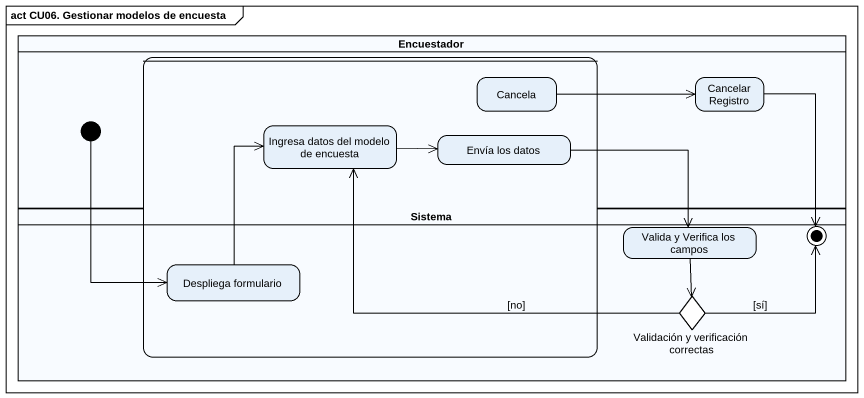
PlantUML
@startuml
mainframe act CU06. Gestionar modelos de encuesta
hide empty description
state Encuestador <<partition>> {
  state "Cancelar Registro" as Cancelar_Registro
  state initial1 <<start>>
}
state " " as state1 {
  state Cancela
  state "Ingresa datos del modelo de encuesta" as Ingresa_datos_del_modelo_de
  state "Envía los datos" as Envía_los_datos
  state "Despliega formulario" as Despliega_formulario
}
state Sistema <<partition>> {
  state "Valida y Verifica los campos" as Valida_y_Verifica_los_campos
  state final1 <<end>>
  state "Validación y verificación correctas" as Validación_y_verificación <<choice>>
}
Cancela -right-> Cancelar_Registro
Cancelar_Registro --> final1
initial1 --> Despliega_formulario
Ingresa_datos_del_modelo_de -right-> Envía_los_datos
Envía_los_datos -right-> Valida_y_Verifica_los_campos
Valida_y_Verifica_los_campos --> Validación_y_verificación
Despliega_formulario -up-> Ingresa_datos_del_modelo_de
Validación_y_verificación -left-> Ingresa_datos_del_modelo_de : [no]
Validación_y_verificación -up-> final1 : [sí]
@enduml
